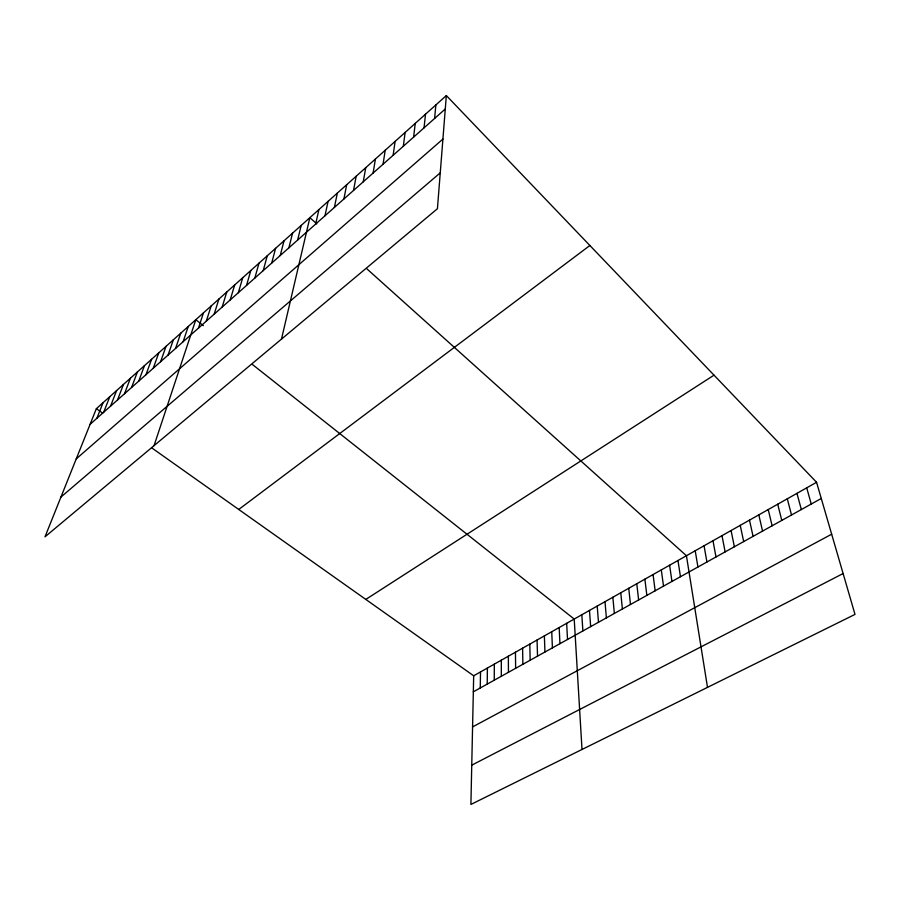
<?xml version="1.0" encoding="UTF-8"?>
<svg xmlns="http://www.w3.org/2000/svg" width="900" height="900" viewBox="0 0 900 900"><rect width="100%" height="100%" fill="white"/><g stroke="black" fill="none" stroke-linecap="round" stroke-linejoin="round"><path stroke-width="1.35" d="M494.246 680.197L494.325 664.144M487.215 684.101L487.395 668.048M480.251 687.971L480.51 671.94M152.224 448.223L473.681 675.788L470.902 804.442L855 614.396L816.559 482.287L446.344 95.558L96.367 408.679L45 536.827L437.423 208.721L446.344 95.558M434.61 118.462L435.859 104.929M424.046 127.834L425.498 114.21M413.618 137.093L415.249 123.367M403.312 146.25L405.124 132.435M393.12 155.295L395.111 141.39M383.051 164.239L385.211 150.255M373.095 173.081L375.424 159.007M363.251 181.811L365.749 167.67M353.52 190.451L356.175 176.231M343.89 199.001L346.702 184.703M334.384 207.45L337.343 193.072M324.968 215.797L328.084 201.364M315.664 224.055L318.926 209.554M281.486 339.098L309.87 217.654L316.71 223.796M297.63 240.075L301.174 225.439M288.889 247.838L292.556 233.145M280.238 255.51L284.04 240.773M271.676 263.115L275.602 248.31M263.205 270.63L267.266 255.78M254.824 278.077L258.998 263.171M246.521 285.446L250.819 270.495M238.32 292.736L242.73 277.729M230.186 299.947L234.709 284.906M222.143 307.091L226.778 292.005M214.178 314.156L218.925 299.036M206.291 321.165L211.14 305.989M198.484 328.095L203.445 312.885M154.046 445.657L195.817 319.702L203.344 325.654M183.105 341.741L188.257 326.464M175.534 348.469L180.787 333.157M168.03 355.129L173.374 339.784M160.594 361.733L166.039 346.343M153.248 368.257L158.771 352.845M145.958 374.726L151.583 359.291M138.735 381.139L144.45 365.659M131.591 387.484L137.385 371.981M124.515 393.761L130.388 378.236M117.506 399.994L123.457 384.446M110.554 406.159L116.595 390.589M103.68 412.267L109.789 396.675M96.862 418.32L103.05 402.705M90.101 424.305L445.286 108.99M76.241 458.899L442.912 139.072M60.941 497.059L440.246 172.856M238.736 509.468L589.883 245.498M365.805 599.423L714.015 375.176M473.681 675.788L816.559 482.287M473.332 691.819L821.273 498.465M472.567 726.93L831.668 534.206M471.746 765.169L843.109 573.536M96.367 408.679L102.724 413.179M252.439 364.5L574.211 619.054L582.008 749.475M366.907 268.875L686.43 555.727L707.501 687.386M806.715 487.845L811.26 504.034M796.961 493.346L801.337 509.546M787.298 498.803L791.516 515.002M777.724 504.214L781.774 520.414M768.229 509.569L772.121 525.78M758.812 514.879L762.559 531.101M749.486 520.144L753.075 536.366M740.239 525.364L743.681 541.586M731.081 530.539L734.366 546.761M721.991 535.658L725.141 551.891M712.991 540.743L715.995 556.965M704.059 545.783L706.928 562.005M695.205 550.778L697.939 567M677.981 560.498L680.445 576.72M669.611 565.222L671.951 581.445M661.298 569.914L663.514 586.136M653.062 574.56L655.155 590.783M644.884 579.173L646.852 595.384M636.773 583.751L638.629 599.962M628.74 588.285L630.472 604.496M620.764 592.796L622.384 608.985M612.844 597.251L614.351 613.451M604.991 601.684L606.386 617.873M597.206 606.082L598.489 622.26M589.477 610.436L590.659 626.614M581.816 614.768L582.885 630.934M566.663 623.317L567.529 639.472M559.181 627.548L559.935 643.691M551.745 631.732L552.409 647.876M544.376 635.895L544.939 652.028M537.064 640.024L537.525 656.145M529.808 644.119L530.168 660.229M522.596 648.18L522.877 664.279M515.452 652.219L515.632 668.306M508.354 656.224L508.444 672.3M501.311 660.195L501.322 676.26"/></g></svg>
